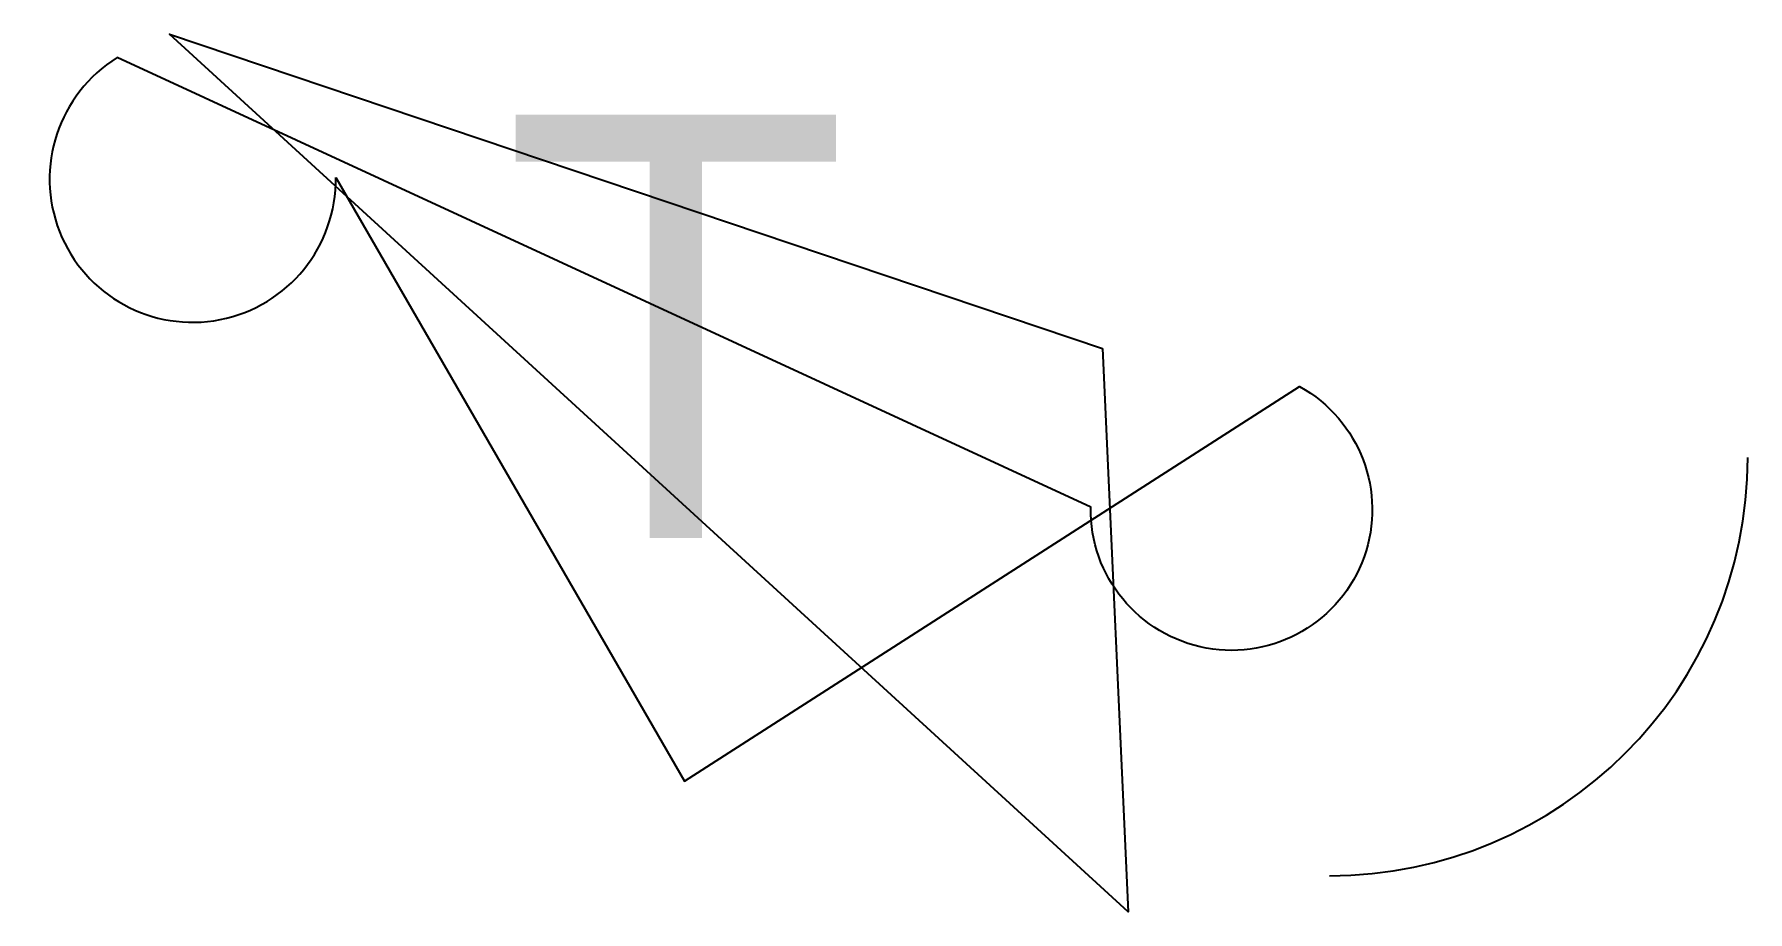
# Model space of a CAD drawing. Header units: centimetres. Extents: x -2.8 to 7.3, y -2.2 to 3.
import ezdxf

# ---------------------------------------------------------------- set-up
doc = ezdxf.new("R2010")
doc.units = ezdxf.units.CM

msp = doc.modelspace()

# ---------------------------------------------------------------- linework, layer by layer
msp.add_arc((4.878, 0.476, 1.227), 2.469, 270, 360)
at = {"layer": 'A', "extrusion": (0, 0, -1)}
msp.add_lwpolyline([(0.987, 2.13), (-1.072, -1.434), (-4.702, 0.895, 1.766813), (-3.469, 0.182), (2.277, 2.837, -1.713122)], format="xyb", close=True, dxfattribs=at)
at = {"layer": 'MUROS'}
msp.add_3dface([(3.539, 1.12, 3.295), (3.689, -2.206, 0.874), (-1.968, 2.975, 1.916)], dxfattribs=at)

# ---------------------------------------------------------------- texts
msp.add_text('T', height=2.5).set_placement((0, 0))

doc.saveas('drawing.dxf')
